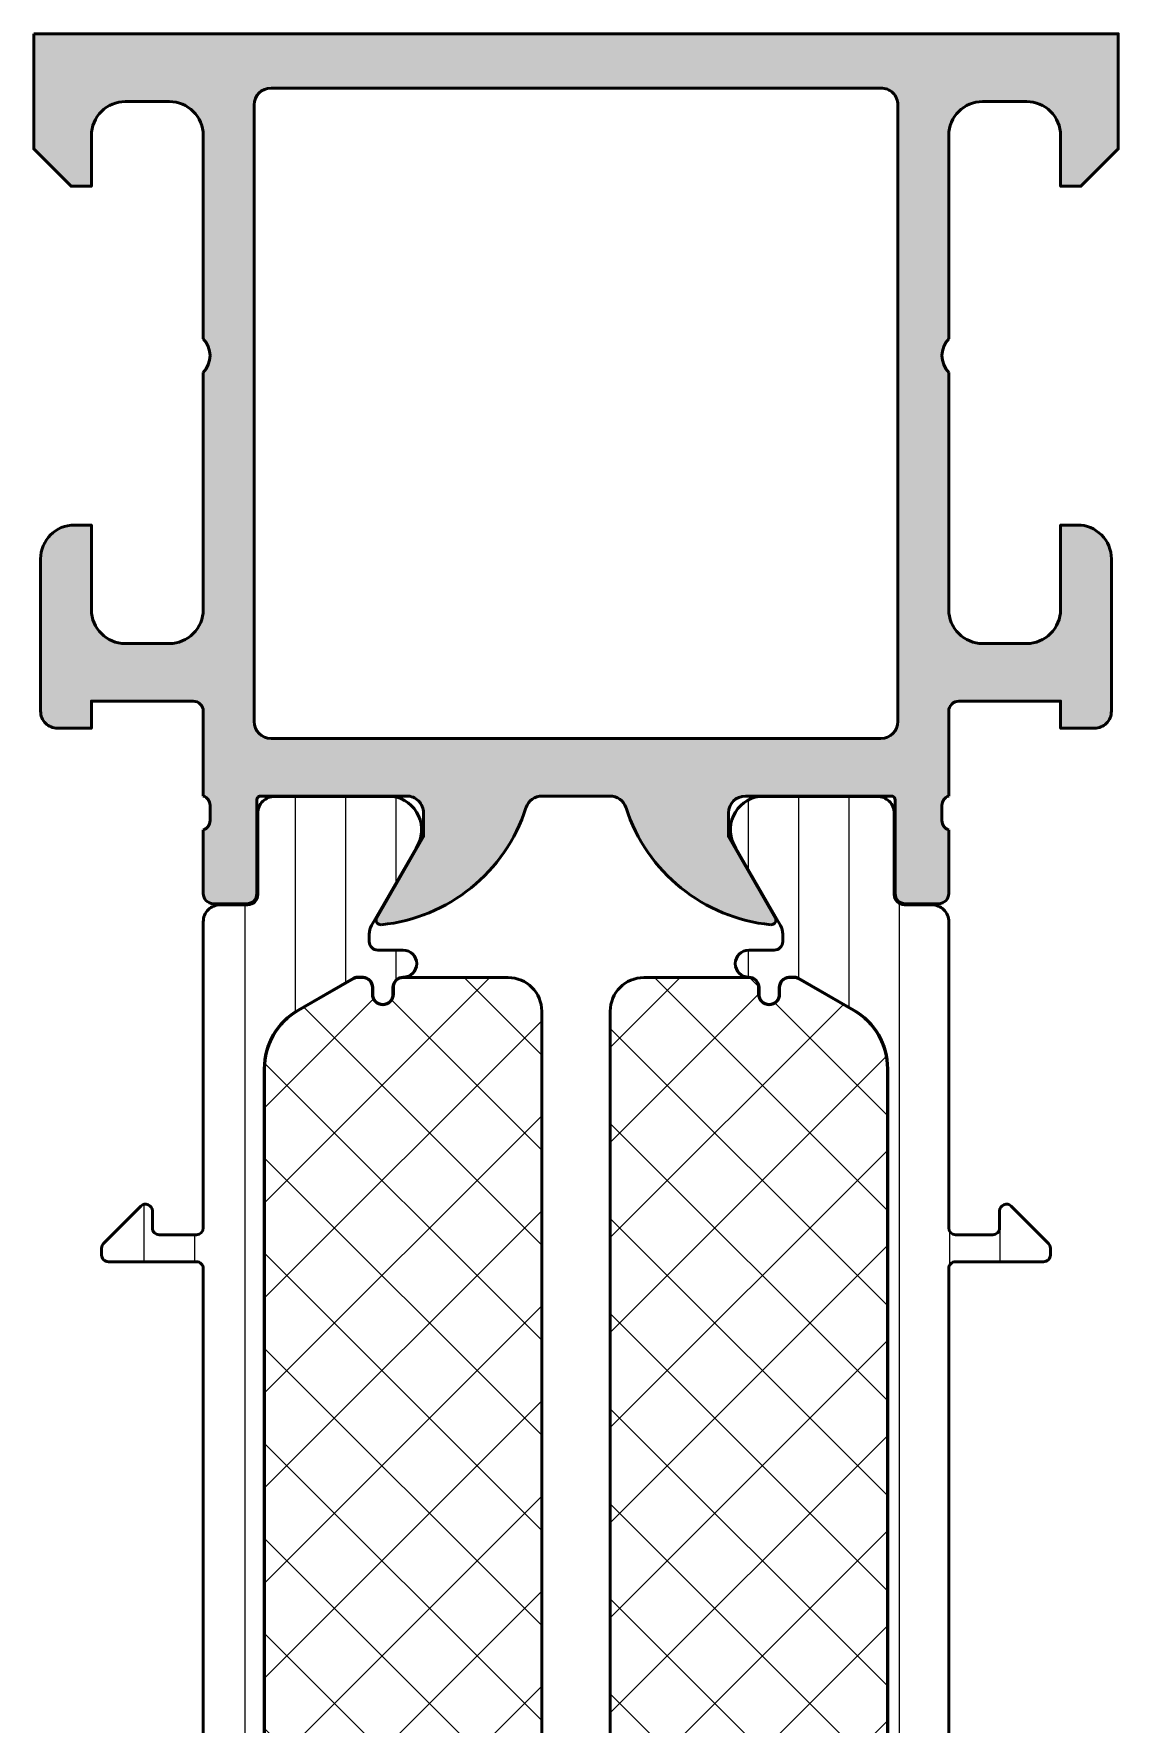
# Model space of a CAD drawing. Extents: x 0 to 76, y 0 to 99.8.
# Drawn here: x 22 to 54, y 49.9 to 99.8 of the extents above; entities that cross this region are included whole.
import ezdxf

# ---------------------------------------------------------------- set-up
doc = ezdxf.new("R2010")
doc.units = 0
for name, color, linetype, lineweight in [('0S-Alu contour', 7, 'Continuous', 50), ('0S-Alu hatch', 252, 'Continuous', 25), ('0S-Plastic contour', 254, 'Continuous', 50), ('0S-Plastic hatch', 253, 'Continuous', 25), ('0S-PT contour', 91, 'Continuous', 50), ('0S-PT hatch', 103, 'Continuous', 25)]:
    doc.layers.add(name, color=color, linetype=linetype, lineweight=lineweight)
pattern_1 = [(90, (0, 0), (-1.4859, 0), [])]
pattern_2 = [(135, (0, 0), (-1.403165018917055, -1.403165018917055), []), (225, (0, 0), (1.403165018917055, -1.403165018917055), [])]

# ---------------------------------------------------------------- blocks, each defined once
blk = doc.blocks.new('445660__D397FDB1_BC28_4485_A347_22344DD481F3_')
at = {"layer": '0S-Alu hatch'}
h = blk.add_hatch(color=256, dxfattribs=at)
edge = h.paths.add_edge_path()
edge.add_line((21.99997015381813, 99.8), (21.99997015381816, 96.4))
edge.add_line((21.99997015381816, 96.4), (23.09997015381813, 95.29999999999998))
edge.add_line((23.09997015381813, 95.29999999999998), (23.69997015381812, 95.29999999999998))
edge.add_line((23.69997015381812, 95.29999999999998), (23.69997015381809, 96.79999999999998))
edge.add_ellipse((24.69997015381809, 96.80000000000001), major_axis=(-0.9999999999999928, 0), ratio=1, start_angle=269.9999999999996, end_angle=360, ccw=False)
edge.add_line((24.69997015381809, 97.80000000000001), (25.99997015381813, 97.80000000000001))
edge.add_ellipse((25.99997015381812, 96.79999999999998), major_axis=(-1.000000000000014, 0), ratio=1, start_angle=180, end_angle=269.9999999999994, ccw=False)
edge.add_line((26.99997015381814, 96.79999999999998), (26.99997015381813, 90.8))
edge.add_ellipse((26.47497015381813, 90.29999999999998), major_axis=(-0.7250000000000014, 0), ratio=1, start_angle=136.3971810272965, end_angle=223.6028189727035, ccw=False)
edge.add_line((26.99997015381813, 89.8), (26.99997015381813, 82.79999999999998))
edge.add_ellipse((25.99997015381814, 82.79999999999998), major_axis=(-0.9999999999999928, 0), ratio=1, start_angle=89.9999999999996, end_angle=180, ccw=False)
edge.add_line((25.99997015381813, 81.79999999999998), (24.69997015381809, 81.79999999999998))
edge.add_ellipse((24.69997015381813, 82.80000000000001), major_axis=(-1.000000000000014, 0), ratio=1, start_angle=0, end_angle=89.99999999999778, ccw=False)
edge.add_line((23.69997015381811, 82.80000000000001), (23.69997015381812, 85.29999999999998))
edge.add_line((23.69997015381812, 85.29999999999998), (23.19997015381812, 85.29999999999998))
edge.add_arc((23.19997015381813, 84.29999999999997), 1.000000000000014, 90.0000000000004, 180)
edge.add_line((22.19997015381812, 84.29999999999997), (22.19997015381812, 79.79999999999998))
edge.add_arc((22.69997015381817, 79.80000000000003), 0.5000000000000498, 180, 270.0000000000073)
edge.add_line((22.69997015381823, 79.29999999999998), (23.69997015381812, 79.29999999999998))
edge.add_line((23.69997015381812, 79.29999999999998), (23.69997015381812, 80.10000000000001))
edge.add_line((23.69997015381812, 80.10000000000001), (26.69997015381818, 80.09999999999998))
edge.add_ellipse((26.69997015381816, 79.79999999999998), major_axis=(-0.2999999999999971, 0), ratio=1, start_angle=180, end_angle=269.9999999999959, ccw=False)
edge.add_line((26.99997015381816, 79.79999999999995), (26.99997015381811, 77.30000000000011))
edge.add_ellipse((26.92113370727502, 77.0324794080069), major_axis=(-0.2788950563275283, 0), ratio=1, start_angle=178.8354106259038, end_angle=253.5801235805044, ccw=False)
edge.add_line((27.19997115381815, 77.02681100000854), (27.19997115381817, 76.57321700000854))
edge.add_ellipse((26.921103058175, 76.56755634053147), major_axis=(-0.2789255417371472, 0), ratio=1, start_angle=106.42459455535459, end_angle=181.1628700728891, ccw=False)
edge.add_line((26.99997015381816, 76.30001300000853), (26.99997015381816, 74.42000200000003))
edge.add_arc((27.29997015381817, 74.42000200000004), 0.3000000000000007, 180, 270)
edge.add_line((27.29997015381817, 74.12000200000004), (28.27994447286095, 74.12000200000003))
edge.add_arc((28.27994447286095, 74.42000200000004), 0.3000000000000114, 269.9999999999993, 360)
edge.add_line((28.57994447286096, 74.42000200000003), (28.57994447286095, 77.18000000000004))
edge.add_ellipse((28.69994447286093, 77.18000000000004), major_axis=(-0.1199999999999797, 0), ratio=1, start_angle=269.9999999999949, end_angle=360, ccw=False)
edge.add_line((28.69994447286094, 77.30000000000001), (32.99997015381808, 77.29999999999995))
edge.add_ellipse((32.99997015381809, 76.79999999999998), major_axis=(-0.4999999999999858, 0), ratio=1, start_angle=180, end_angle=270.0000000000008, ccw=False)
edge.add_line((33.49997015381808, 76.80000000000003), (33.49997015381794, 76.09999999999991))
edge.add_line((33.49997015381794, 76.09999999999991), (32.11847469619562, 73.70717967697242))
edge.add_arc((32.23808993846623, 73.63811978464827), 0.1381197846482605, 149.9999999999914, 275.6225775507939)
edge.add_arc((31.76174691264455, 78.47660886184728), 4.999999999999428, 275.6225775507894, 342.2515836439257)
edge.add_ellipse((36.99997015381832, 76.79999999999944), major_axis=(-0.5000000000005516, 0), ratio=1, start_angle=270.0000000000277, end_angle=342.251583643967, ccw=False)
edge.add_line((36.99997015381808, 77.3), (38.99997015381818, 77.3))
edge.add_ellipse((38.99997015381785, 76.7999999999994), major_axis=(-0.5000000000005969, 0), ratio=1, start_angle=197.7484163560261, end_angle=269.99999999996254, ccw=False)
edge.add_arc((44.2381933949916, 78.47660886184717), 4.999999999999328, 197.7484163560742, 264.3774224492107)
edge.add_arc((43.76185036916996, 73.63811978464831), 0.1381197846483201, 264.3774224491908, 389.9999999999938)
edge.add_line((43.88146561144065, 73.70717967697244), (42.49997015381825, 76.09999999999994))
edge.add_line((42.49997015381825, 76.09999999999994), (42.49997015381821, 76.80000000000004))
edge.add_ellipse((42.99997015381817, 76.80000000000003), major_axis=(-0.4999999999999503, 0), ratio=1, start_angle=270, end_angle=360, ccw=False)
edge.add_line((42.99997015381817, 77.29999999999998), (47.29999583477535, 77.3))
edge.add_ellipse((47.29999583477535, 77.18000000000002), major_axis=(-0.1199999999999761, 0), ratio=1, start_angle=180, end_angle=270, ccw=False)
edge.add_line((47.41999583477531, 77.18000000000002), (47.41999583477531, 74.42000200000003))
edge.add_arc((47.71999583477531, 74.42000200000004), 0.3000000000000043, 180, 270.0000000000013)
edge.add_line((47.71999583477532, 74.12000200000003), (48.6999701538181, 74.12000200000003))
edge.add_arc((48.6999701538181, 74.42000200000004), 0.3000000000000114, 270, 360)
edge.add_line((48.99997015381811, 74.42000200000003), (48.9999701538181, 76.30001300000853))
edge.add_ellipse((49.07883724946128, 76.56755634053148), major_axis=(-0.2789255417371599, 0), ratio=1, start_angle=-1.1628700728833792, end_angle=73.57540544464422, ccw=False)
edge.add_line((48.79996915381809, 76.57321700000853), (48.79996915381809, 77.02681100000854))
edge.add_ellipse((49.07880660036114, 77.03247940800692), major_axis=(-0.278895056327431, 0), ratio=1, start_angle=-73.58012358050689, end_angle=1.1645893740997053, ccw=False)
edge.add_line((48.9999701538181, 77.30000000000003), (48.9999701538181, 79.79999999999995))
edge.add_ellipse((49.29997015381811, 79.79999999999998), major_axis=(-0.3000000000000043, 0), ratio=1, start_angle=269.9999999999932, end_angle=360, ccw=False)
edge.add_line((49.29997015381815, 80.09999999999998), (52.29997015381814, 80.10000000000004))
edge.add_line((52.29997015381814, 80.10000000000004), (52.29997015381814, 79.30000000000001))
edge.add_line((52.29997015381814, 79.30000000000001), (53.29997015381811, 79.29999999999998))
edge.add_arc((53.29997015381813, 79.79999999999998), 0.5, 269.9999999999984, 360)
edge.add_line((53.79997015381813, 79.8), (53.79997015381814, 84.30000000000001))
edge.add_arc((52.79997015381815, 84.30000000000001), 0.9999999999999928, 0, 90.0000000000004)
edge.add_line((52.79997015381814, 85.30000000000001), (52.29997015381814, 85.29999999999998))
edge.add_line((52.29997015381814, 85.29999999999998), (52.29997015381817, 82.80000000000001))
edge.add_ellipse((51.29997015381817, 82.79999999999998), major_axis=(-0.9999999999999928, 0), ratio=1, start_angle=89.9999999999996, end_angle=180, ccw=False)
edge.add_line((51.29997015381817, 81.80000000000001), (49.99997015381813, 81.79999999999998))
edge.add_ellipse((49.99997015381812, 82.79999999999998), major_axis=(-0.9999999999999857, 0), ratio=1, start_angle=0, end_angle=90.0000000000004, ccw=False)
edge.add_line((48.99997015381813, 82.79999999999998), (48.99997015381813, 89.8))
edge.add_ellipse((49.52497015381812, 90.29999999999998), major_axis=(-0.7249999999999939, 0), ratio=1, start_angle=-43.602818972704085, end_angle=43.602818972704085, ccw=False)
edge.add_line((48.99997015381813, 90.8), (48.99997015381813, 96.80000000000001))
edge.add_ellipse((49.99997015381814, 96.80000000000001), major_axis=(-1.000000000000007, 0), ratio=1, start_angle=270.0000000000004, end_angle=360, ccw=False)
edge.add_line((49.99997015381813, 97.80000000000001), (51.29997015381814, 97.80000000000001))
edge.add_ellipse((51.29997015381817, 96.80000000000003), major_axis=(-0.9999999999999715, 0), ratio=1, start_angle=180, end_angle=270.00000000000165, ccw=False)
edge.add_line((52.29997015381814, 96.80000000000003), (52.29997015381814, 95.29999999999998))
edge.add_line((52.29997015381814, 95.29999999999998), (52.89997015381814, 95.29999999999998))
edge.add_line((52.89997015381814, 95.29999999999998), (53.99997015381813, 96.4))
edge.add_line((53.99997015381813, 96.4), (53.99997015381813, 99.8))
edge.add_line((53.99997015381813, 99.8), (21.99997015381813, 99.8))
edge = h.paths.add_edge_path()
edge.add_ellipse((28.99997015381813, 97.70000000000002), major_axis=(-0.5, 0), ratio=1, start_angle=270, end_angle=360, ccw=False)
edge.add_line((28.99997015381813, 98.2), (46.9999701538181, 98.2))
edge.add_ellipse((46.99997015381811, 97.70000000000002), major_axis=(-0.5, 0), ratio=1, start_angle=180, end_angle=270.0000000000008, ccw=False)
edge.add_line((47.4999701538181, 97.70000000000002), (47.49997015381815, 79.5))
edge.add_ellipse((46.99997015381815, 79.5), major_axis=(-0.5, 0), ratio=1, start_angle=90, end_angle=180, ccw=False)
edge.add_line((46.99997015381815, 79), (28.99997015381816, 79))
edge.add_ellipse((28.99997015381816, 79.5), major_axis=(-0.5, 0), ratio=1, start_angle=0, end_angle=90, ccw=False)
edge.add_line((28.49997015381816, 79.5), (28.49997015381813, 97.70000000000002))
at = {"layer": '0S-Alu contour', "color": 7}
for points in [[(21.99997015381813, 99.8), (21.99997015381816, 96.4), (23.09997015381813, 95.29999999999998), (23.69997015381812, 95.29999999999998), (23.69997015381809, 96.79999999999998)], [(52.29997015381814, 96.80000000000003), (52.29997015381814, 95.29999999999998), (52.89997015381814, 95.29999999999998), (53.99997015381813, 96.4), (53.99997015381813, 99.8), (21.99997015381813, 99.8)], [(28.99997015381813, 98.2), (46.9999701538181, 98.2)], [(24.69997015381809, 97.80000000000001), (25.99997015381813, 97.80000000000001)], [(28.49997015381816, 79.5), (28.49997015381813, 97.70000000000002)], [(47.4999701538181, 97.70000000000002), (47.49997015381815, 79.5)], [(49.99997015381813, 97.80000000000001), (51.29997015381814, 97.80000000000001)], [(26.99997015381814, 96.79999999999998), (26.99997015381813, 90.8)], [(48.99997015381813, 90.8), (48.99997015381813, 96.80000000000001)], [(26.99997015381813, 89.8), (26.99997015381813, 82.79999999999998)], [(48.99997015381813, 82.79999999999998), (48.99997015381813, 89.8)], [(23.69997015381811, 82.80000000000001), (23.69997015381812, 85.29999999999998), (23.19997015381812, 85.29999999999998)], [(52.79997015381814, 85.30000000000001), (52.29997015381814, 85.29999999999998), (52.29997015381817, 82.80000000000001)], [(22.19997015381812, 84.29999999999997), (22.19997015381812, 79.79999999999998)], [(53.79997015381813, 79.8), (53.79997015381814, 84.30000000000001)], [(25.99997015381813, 81.79999999999998), (24.69997015381809, 81.79999999999998)], [(51.29997015381817, 81.80000000000001), (49.99997015381813, 81.79999999999998)], [(22.69997015381823, 79.29999999999998), (23.69997015381812, 79.29999999999998), (23.69997015381812, 80.10000000000001), (26.69997015381818, 80.09999999999998)], [(49.29997015381815, 80.09999999999998), (52.29997015381814, 80.10000000000004), (52.29997015381814, 79.30000000000001), (53.29997015381811, 79.29999999999998)], [(26.99997015381816, 79.79999999999995), (26.99997015381811, 77.30000000000011)], [(48.9999701538181, 77.30000000000003), (48.9999701538181, 79.79999999999995)], [(46.99997015381815, 79), (28.99997015381816, 79)], [(27.19997115381815, 77.02681100000854), (27.19997115381817, 76.57321700000854)], [(28.57994447286096, 74.42000200000003), (28.57994447286095, 77.18000000000004)], [(28.69994447286094, 77.30000000000001), (32.99997015381808, 77.29999999999995)], [(36.99997015381808, 77.3), (38.99997015381818, 77.3)], [(42.99997015381817, 77.29999999999998), (47.29999583477535, 77.3)], [(47.41999583477531, 77.18000000000002), (47.41999583477531, 74.42000200000003)], [(48.79996915381809, 76.57321700000853), (48.79996915381809, 77.02681100000854)], [(33.49997015381808, 76.80000000000003), (33.49997015381794, 76.09999999999991), (32.11847469619562, 73.70717967697242)], [(43.88146561144065, 73.70717967697244), (42.49997015381825, 76.09999999999994), (42.49997015381821, 76.80000000000004)], [(26.99997015381816, 76.30001300000853), (26.99997015381816, 74.42000200000003)], [(48.99997015381811, 74.42000200000003), (48.9999701538181, 76.30001300000853)], [(27.29997015381817, 74.12000200000004), (28.27994447286095, 74.12000200000003)], [(47.71999583477532, 74.12000200000003), (48.6999701538181, 74.12000200000003)]]:
    blk.add_lwpolyline(points, dxfattribs=at)
at = {"layer": '0S-Alu contour', "color": 7, "extrusion": (0, 0, -1)}
for centre, radius, start, end in [((-28.99997015381813, 97.70000000000002), 0.5, 0, 90), ((-46.99997015381811, 97.70000000000002), 0.5, 89.9999999999992, 180), ((-24.69997015381809, 96.80000000000001), 0.9999999999999928, 0, 90.0000000000004), ((-25.99997015381812, 96.79999999999998), 1.000000000000014, 90.00000000000063, 180), ((-49.99997015381814, 96.80000000000001), 1.000000000000007, 0, 89.99999999999959), ((-51.29997015381817, 96.80000000000003), 0.9999999999999715, 89.99999999999837, 180), ((-26.47497015381813, 90.29999999999998), 0.7250000000000015, 136.3971810272965, 223.6028189727035), ((-49.52497015381812, 90.29999999999998), 0.7249999999999939, 316.3971810272959, 43.6028189727041), ((-24.69997015381813, 82.80000000000001), 1.000000000000014, 270.0000000000022, 0), ((-25.99997015381814, 82.79999999999998), 0.9999999999999928, 180, 270.0000000000004), ((-49.99997015381812, 82.79999999999998), 0.9999999999999857, 269.9999999999996, 0), ((-51.29997015381817, 82.79999999999998), 0.9999999999999928, 180, 270.0000000000004), ((-26.69997015381816, 79.79999999999998), 0.2999999999999971, 90.00000000000406, 180), ((-49.29997015381811, 79.79999999999998), 0.3000000000000043, 0, 90.0000000000068), ((-28.99997015381816, 79.5), 0.5, 270, 0), ((-46.99997015381815, 79.5), 0.5, 180, 270), ((-26.92113370727502, 77.0324794080069), 0.2788950563275283, 106.4198764194956, 181.1645893740963), ((-28.69994447286093, 77.18000000000004), 0.1199999999999797, 0, 90.00000000000509), ((-32.99997015381809, 76.79999999999998), 0.4999999999999858, 89.9999999999992, 180), ((-36.99997015381832, 76.79999999999944), 0.5000000000005516, 17.74841635603297, 89.99999999997232), ((-38.99997015381785, 76.7999999999994), 0.5000000000005969, 90.00000000003746, 162.2515836439739), ((-42.99997015381817, 76.80000000000003), 0.4999999999999503, 0, 90), ((-47.29999583477535, 77.18000000000002), 0.1199999999999761, 90, 180), ((-49.07880660036114, 77.03247940800692), 0.278895056327431, 358.8354106259003, 73.58012358050703), ((-26.921103058175, 76.56755634053147), 0.2789255417371472, 178.8371299271109, 253.5754054446454), ((-49.07883724946128, 76.56755634053148), 0.2789255417371599, 286.4245945553559, 1.162870072883403)]:
    blk.add_arc(centre, radius, start, end, dxfattribs=at)
at = {"layer": '0S-Alu contour', "color": 7}
for centre, radius, start, end in [((23.19997015381813, 84.29999999999997), 1.000000000000014, 90.0000000000004, 180), ((52.79997015381815, 84.30000000000001), 0.9999999999999928, 0, 90.0000000000004), ((22.69997015381817, 79.80000000000003), 0.5000000000000498, 180, 270.0000000000073), ((53.29997015381813, 79.79999999999998), 0.5, 269.9999999999984, 0), ((31.76174691264455, 78.47660886184728), 4.999999999999428, 275.6225775507894, 342.2515836439257), ((44.2381933949916, 78.47660886184717), 4.999999999999328, 197.7484163560742, 264.3774224492107), ((27.29997015381817, 74.42000200000004), 0.3000000000000007, 180, 270), ((28.27994447286095, 74.42000200000004), 0.3000000000000114, 269.9999999999993, 0), ((47.71999583477531, 74.42000200000004), 0.3000000000000043, 180, 270.0000000000013), ((48.6999701538181, 74.42000200000004), 0.3000000000000114, 270, 0), ((32.23808993846623, 73.63811978464827), 0.1381197846482605, 149.9999999999914, 275.6225775507939), ((43.76185036916996, 73.63811978464831), 0.1381197846483201, 264.3774224491908, 29.99999999999381)]:
    blk.add_arc(centre, radius, start, end, dxfattribs=at)
blk = doc.blocks.new('245335__609C8FC6_3857_4629_A347_61C3D56905E5___E8952D48_B2FA_4071_B627_8988DAB1BAFD_')
at = {"layer": '0S-Plastic hatch'}
h = blk.add_hatch(dxfattribs=at)
h.set_pattern_fill('ANSI31', color=256, scale=0.4680000000000001, angle=45, style=0)
h.set_pattern_definition(pattern_1)
edge = h.paths.add_edge_path()
edge.add_line((48.99999999999998, 73.59000567891636), (48.99999999999998, 64.55000000000754))
edge.add_arc((49.19999999999994, 64.55000000000753), 0.1999999999999602, 180, 269.9999999999919)
edge.add_line((49.19999999999991, 64.35000000000757), (50.29999999999596, 64.35000000000746))
edge.add_arc((50.29999999999605, 64.55000000000766), 0.2000000000001876, 269.9999999999735, 360)
edge.add_line((50.49999999999624, 64.55000000000763), (50.49999999999624, 65.05000000000751))
edge.add_ellipse((50.69999999999623, 65.05000000000753), major_axis=(-0.2000000000000028, 0), ratio=1, start_angle=224.9999999999943, end_angle=360, ccw=False)
edge.add_line((50.84142135623356, 65.19142135624483), (51.94142135623353, 64.09142135624484))
edge.add_ellipse((51.79999999999614, 63.95000000000745), major_axis=(-0.2000000000001101, 0), ratio=1, start_angle=180, end_angle=224.9999999999972, ccw=False)
edge.add_line((51.99999999999625, 63.95000000000724), (51.99999999999601, 63.75000000000738))
edge.add_ellipse((51.79999999999623, 63.75000000000731), major_axis=(-0.1999999999997897, 0), ratio=1, start_angle=89.99999999998369, end_angle=180, ccw=False)
edge.add_line((51.79999999999616, 63.55000000000752), (49.19999999999617, 63.55000000000751))
edge.add_arc((49.19999999999616, 63.35000000001129), 0.1999999999962227, 89.99999999999797, 180)
edge.add_line((48.99999999999994, 63.3500000000113), (49.00000000000001, 28.74999999999598))
edge.add_arc((49.19999999999618, 28.74999999999598), 0.199999999996173, 180, 270.0000000000021)
edge.add_line((49.19999999999618, 28.54999999999981), (51.79999999999618, 28.54999999999983))
edge.add_ellipse((51.79999999999623, 28.35000000000003), major_axis=(-0.1999999999997932, 0), ratio=1, start_angle=180, end_angle=270.0000000000122, ccw=False)
edge.add_line((51.99999999999601, 28.34999999999995), (51.99999999999625, 28.15000000000009))
edge.add_ellipse((51.79999999999617, 28.14999999999987), major_axis=(-0.2000000000000739, 0), ratio=1, start_angle=135.0000000000072, end_angle=180, ccw=False)
edge.add_line((51.94142135623355, 28.00857864376252), (50.84142135623356, 26.90857864376251))
edge.add_ellipse((50.69999999999623, 27.04999999999981), major_axis=(-0.2000000000000071, 0), ratio=1, start_angle=0, end_angle=135.0000000000036, ccw=False)
edge.add_line((50.49999999999624, 27.04999999999981), (50.49999999999624, 27.54999999999967))
edge.add_arc((50.29999999999605, 27.54999999999968), 0.2000000000001876, 0, 90.00000000002441)
edge.add_line((50.29999999999596, 27.74999999999987), (49.20000000000375, 27.74999999999977))
edge.add_arc((49.20000000000378, 27.549999999996), 0.2000000000037687, 90.00000000000813, 180)
edge.add_line((49.00000000000002, 27.549999999996), (49.00000000000002, 18.50999432108362))
edge.add_ellipse((48.50000267890918, 18.50999432108363), major_axis=(-0.4999973210908309, 0), ratio=1, start_angle=89.99969301797552, end_angle=180, ccw=False)
edge.add_line((48.5, 18.00999699999998), (47.68966866666667, 18.00999699999998))
edge.add_arc((47.68966866666668, 17.70999699999997), 0.3000000000000114, 90.00000000000136, 180)
edge.add_line((47.38966866666666, 17.70999699999997), (47.39000061706368, 15.30999861706367))
edge.add_ellipse((46.89000463962506, 15.30999597743859), major_axis=(-0.4999959774455833, 0), ratio=1, start_angle=89.99969751881412, end_angle=180.0003024817733, ccw=False)
edge.add_line((46.89000199999999, 14.80999999999997), (43.41346050190053, 14.80999999999997))
edge.add_ellipse((43.55577115089189, 15.79981807472283), major_axis=(-0.9999960709244831, 0), ratio=1, start_angle=-32.72701609983977, end_angle=81.81839194810021, ccw=False)
edge.add_line((42.71451850190053, 16.34045299999997), (44.03303535120478, 18.6241914866604))
edge.add_arc((43.60002263447442, 18.87419146095995), 0.4999999999999899, 330.0000034006552, 360.0057438232341)
edge.add_line((44.10002263196196, 18.87424158527375), (44.0999999999906, 19.0999999999824))
edge.add_arc((43.84999999997312, 19.09999999998249), 0.2500000000174793, 0, 89.99999999999349)
edge.add_line((43.84999999997314, 19.34999999999997), (43.09959336060901, 19.35))
edge.add_ellipse((43.09959336060901, 19.74925907311675), major_axis=(-0.3992590731167524, 0), ratio=1, start_angle=-90, end_angle=90, ccw=False)
edge.add_arc((43.09959336060908, 20.45000000000003), 0.3014818537665249, 269.9999999999892, 360)
edge.add_line((43.40107521437561, 20.44999999999994), (43.4010752143756, 20.65057079528623))
edge.add_ellipse((43.70050441908936, 20.6505707952862), major_axis=(-0.2994292047137605, 0), ratio=1, start_angle=180, end_angle=360, ccw=False)
edge.add_line((43.99993362380313, 20.6505707952862), (43.99993362380313, 20.44999999999994))
edge.add_arc((44.29993362380307, 20.44999999999995), 0.2999999999999474, 180, 266.6063607285442)
edge.add_line((44.28217495791463, 20.1505260782875), (44.46501280946055, 20.15052607828744))
edge.add_arc((44.4650128094603, 20.35052607828743), 0.1999999999999886, 270.0000000000712, 300.0000000000682)
edge.add_line((44.5650128094605, 20.17732099753067), (46.2, 21.12128129211019))
edge.add_arc((45.20000000000005, 22.85333209967905), 1.999999999999963, 299.9999999999989, 360)
edge.add_line((47.20000000000001, 22.85333209967903), (47.2, 69.24666790036815))
edge.add_arc((45.20000000000012, 69.24666790036811), 1.999999999999886, 0, 60.00000000000095)
edge.add_line((46.20000000000003, 70.9787187079369), (44.56501280946051, 71.92267900251662))
edge.add_arc((44.46501280946054, 71.74947392175964), 0.2000000000000472, 60.00000000001675, 90.0000000000122)
edge.add_line((44.4650128094605, 71.9494739217597), (44.28217495791465, 71.94947392175965))
edge.add_arc((44.29993362380307, 71.65000000004719), 0.2999999999999496, 93.39363927145294, 180)
edge.add_line((43.99993362380313, 71.65000000004721), (43.99993362380312, 71.44942920476097))
edge.add_ellipse((43.70050441908936, 71.44942920476096), major_axis=(-0.2994292047137605, 0), ratio=1, start_angle=0, end_angle=180, ccw=False)
edge.add_line((43.4010752143756, 71.44942920476092), (43.4010752143756, 71.65000000004713))
edge.add_arc((43.09959336060904, 71.65000000004706), 0.3014818537665604, 0, 90.00000000000406)
edge.add_ellipse((43.09959336060901, 72.35074092693038), major_axis=(-0.3992590731167667, 0), ratio=1, start_angle=-89.99999999999898, end_angle=90.00000000000102, ccw=False)
edge.add_line((43.09959336060901, 72.75000000004712), (43.84999999997311, 72.75000000004721))
edge.add_arc((43.84999999997313, 73.00000000006469), 0.2500000000174651, 269.9999999999951, 360)
edge.add_line((44.0999999999906, 73.00000000006469), (44.10002263196195, 73.22575841472624))
edge.add_arc((43.60002263447445, 73.22580853904005), 0.4999999999999393, 359.9942561767659, 389.9999965993448)
edge.add_line((44.03303535120477, 73.47580851333957), (42.71451850190053, 75.75954699999998))
edge.add_ellipse((43.55577115089189, 76.30018192527712), major_axis=(-0.9999960709244742, 0), ratio=1, start_angle=-81.8183919481005, end_angle=32.727016099839375, ccw=False)
edge.add_line((43.41346050190053, 77.28999999999996), (46.89000199999997, 77.28999999999999))
edge.add_ellipse((46.89000463962504, 76.79000402256133), major_axis=(-0.4999959774456259, 0), ratio=1, start_angle=179.9996975182268, end_angle=270.00030248118503, ccw=False)
edge.add_line((47.39000061706369, 76.79000138293628), (47.38966866666666, 74.39000299999998))
edge.add_arc((47.68966866666665, 74.39000299999998), 0.2999999999999829, 180, 270.0000000000013)
edge.add_line((47.68966866666666, 74.090003), (48.50000000000001, 74.09000299999997))
edge.add_ellipse((48.50000267890919, 73.59000567891636), major_axis=(-0.4999973210907883, 0), ratio=1, start_angle=180, end_angle=270.0003069820254, ccw=False)
at = {"layer": '0S-Plastic contour', "color": 7}
for points in [[(43.41346050190053, 77.28999999999996), (46.89000199999997, 77.28999999999999)], [(47.39000061706369, 76.79000138293628), (47.38966866666666, 74.39000299999998)], [(44.03303535120477, 73.47580851333957), (42.71451850190053, 75.75954699999998)], [(47.68966866666666, 74.090003), (48.50000000000001, 74.09000299999997)], [(48.99999999999998, 73.59000567891636), (48.99999999999998, 64.55000000000754)], [(44.0999999999906, 73.00000000006469), (44.10002263196195, 73.22575841472624)], [(43.09959336060901, 72.75000000004712), (43.84999999997311, 72.75000000004721)], [(44.4650128094605, 71.9494739217597), (44.28217495791465, 71.94947392175965)], [(46.20000000000003, 70.9787187079369), (44.56501280946051, 71.92267900251662)], [(43.4010752143756, 71.44942920476092), (43.4010752143756, 71.65000000004713)], [(43.99993362380313, 71.65000000004721), (43.99993362380312, 71.44942920476097)], [(47.20000000000001, 22.85333209967903), (47.2, 69.24666790036815)], [(50.49999999999624, 64.55000000000763), (50.49999999999624, 65.05000000000751)], [(50.84142135623356, 65.19142135624483), (51.94142135623353, 64.09142135624484)], [(49.19999999999991, 64.35000000000757), (50.29999999999596, 64.35000000000746)], [(51.99999999999625, 63.95000000000724), (51.99999999999601, 63.75000000000738)], [(51.79999999999616, 63.55000000000752), (49.19999999999617, 63.55000000000751)], [(48.99999999999994, 63.3500000000113), (49.00000000000001, 28.74999999999598)], [(49.19999999999618, 28.54999999999981), (51.79999999999618, 28.54999999999983)], [(51.94142135623355, 28.00857864376252), (50.84142135623356, 26.90857864376251)], [(51.99999999999601, 28.34999999999995), (51.99999999999625, 28.15000000000009)], [(49.00000000000002, 27.549999999996), (49.00000000000002, 18.50999432108362)], [(50.29999999999596, 27.74999999999987), (49.20000000000375, 27.74999999999977)], [(50.49999999999624, 27.04999999999981), (50.49999999999624, 27.54999999999967)], [(44.5650128094605, 20.17732099753067), (46.2, 21.12128129211019)], [(43.40107521437561, 20.44999999999994), (43.4010752143756, 20.65057079528623)], [(43.99993362380313, 20.6505707952862), (43.99993362380313, 20.44999999999994)], [(44.28217495791463, 20.1505260782875), (44.46501280946055, 20.15052607828744)], [(43.84999999997314, 19.34999999999997), (43.09959336060901, 19.35)], [(44.10002263196196, 18.87424158527375), (44.0999999999906, 19.0999999999824)], [(42.71451850190053, 16.34045299999997), (44.03303535120478, 18.6241914866604)], [(48.5, 18.00999699999998), (47.68966866666667, 18.00999699999998)], [(47.38966866666666, 17.70999699999997), (47.39000061706368, 15.30999861706367)], [(46.89000199999999, 14.80999999999997), (43.41346050190053, 14.80999999999997)]]:
    blk.add_lwpolyline(points, dxfattribs=at)
at = {"layer": '0S-Plastic contour', "color": 7, "extrusion": (0, 0, -1)}
for centre, radius, start, end in [((-43.55577115089189, 76.30018192527712), 0.9999960709244742, 327.2729839001606, 81.81839194810057), ((-46.89000463962504, 76.79000402256133), 0.4999959774456259, 89.99969751881494, 180.0003024817733), ((-48.50000267890919, 73.59000567891636), 0.4999973210907883, 89.99969301797461, 180), ((-43.09959336060901, 72.35074092693038), 0.3992590731167667, 269.999999999999, 89.99999999999898), ((-43.70050441908936, 71.44942920476096), 0.2994292047137605, 180, 0), ((-50.69999999999623, 65.05000000000753), 0.2000000000000028, 0, 135.0000000000057), ((-51.79999999999614, 63.95000000000745), 0.2000000000001101, 135.0000000000028, 180), ((-51.79999999999623, 63.75000000000731), 0.1999999999997897, 180, 270.0000000000163), ((-51.79999999999623, 28.35000000000003), 0.1999999999997932, 89.99999999998779, 180), ((-51.79999999999617, 28.14999999999987), 0.2000000000000739, 180, 224.9999999999928), ((-50.69999999999623, 27.04999999999981), 0.2000000000000071, 224.9999999999964, 0), ((-43.70050441908936, 20.6505707952862), 0.2994292047137605, 0, 180), ((-43.09959336060901, 19.74925907311675), 0.3992590731167524, 270, 90), ((-48.50000267890918, 18.50999432108363), 0.4999973210908309, 180, 270.0003069820245), ((-43.55577115089189, 15.79981807472283), 0.9999960709244831, 278.1816080518998, 32.72701609983985), ((-46.89000463962506, 15.30999597743859), 0.4999959774455833, 179.9996975182267, 270.0003024811859)]:
    blk.add_arc(centre, radius, start, end, dxfattribs=at)
at = {"layer": '0S-Plastic contour', "color": 7}
for centre, radius, start, end in [((47.68966866666665, 74.39000299999998), 0.2999999999999829, 180, 270.0000000000013), ((43.60002263447445, 73.22580853904005), 0.4999999999999393, 359.9942561767659, 29.99999659934479), ((43.84999999997313, 73.00000000006469), 0.2500000000174651, 269.9999999999951, 0), ((43.09959336060904, 71.65000000004706), 0.3014818537665604, 0, 90.00000000000406), ((44.29993362380307, 71.65000000004719), 0.2999999999999496, 93.39363927145294, 180), ((44.46501280946054, 71.74947392175964), 0.2000000000000472, 60.00000000001675, 90.0000000000122), ((45.20000000000012, 69.24666790036811), 1.999999999999886, 0, 60.00000000000095), ((49.19999999999994, 64.55000000000753), 0.1999999999999602, 180, 269.9999999999919), ((50.29999999999605, 64.55000000000766), 0.2000000000001876, 269.9999999999735, 0), ((49.19999999999616, 63.35000000001129), 0.1999999999962227, 89.99999999999797, 180), ((49.19999999999618, 28.74999999999598), 0.199999999996173, 180, 270.0000000000021), ((49.20000000000378, 27.549999999996), 0.2000000000037687, 90.00000000000813, 180), ((50.29999999999605, 27.54999999999968), 0.2000000000001876, 0, 90.00000000002441), ((45.20000000000005, 22.85333209967905), 1.999999999999963, 299.9999999999989, 0), ((43.09959336060908, 20.45000000000003), 0.3014818537665249, 269.9999999999892, 0), ((44.29993362380307, 20.44999999999995), 0.2999999999999474, 180, 266.6063607285442), ((44.4650128094603, 20.35052607828743), 0.1999999999999886, 270.0000000000712, 300.0000000000682), ((43.84999999997312, 19.09999999998249), 0.2500000000174793, 0, 89.99999999999349), ((43.60002263447442, 18.87419146095995), 0.4999999999999899, 330.0000034006552, 0.0057438232341285), ((47.68966866666668, 17.70999699999997), 0.3000000000000114, 90.00000000000136, 180)]:
    blk.add_arc(centre, radius, start, end, dxfattribs=at)
blk = doc.blocks.new('245335__B60CF19C_23D4_4412_90CA_5084E3AA19B4___48FDC5D5_EAC0_4308_87FF_6BAFE378F5BC_')
at = {"layer": '0S-Plastic hatch'}
h = blk.add_hatch(dxfattribs=at)
h.set_pattern_fill('ANSI31', color=256, scale=0.4680000000000001, angle=45, style=0)
h.set_pattern_definition(pattern_1)
edge = h.paths.add_edge_path()
edge.add_line((27.00000000000002, 73.59000567891636), (27.00000000000001, 64.55000000000754))
edge.add_ellipse((26.80000000000003, 64.55000000000754), major_axis=(-0.1999999999999815, 0), ratio=1, start_angle=90.00000000001529, end_angle=180, ccw=False)
edge.add_line((26.80000000000009, 64.35000000000757), (25.70000000000405, 64.35000000000746))
edge.add_ellipse((25.70000000000398, 64.55000000000767), major_axis=(-0.200000000000216, 0), ratio=1, start_angle=0, end_angle=90.0000000000204, ccw=False)
edge.add_line((25.50000000000377, 64.55000000000763), (25.50000000000377, 65.05000000000751))
edge.add_arc((25.30000000000376, 65.05000000000751), 0.2000000000000135, 0, 135.0000000000007)
edge.add_line((25.15857864376644, 65.19142135624483), (24.05857864376647, 64.09142135624484))
edge.add_arc((24.20000000000383, 63.95000000000746), 0.200000000000075, 134.9999999999964, 180)
edge.add_line((24.00000000000375, 63.95000000000724), (24.000000000004, 63.75000000000738))
edge.add_arc((24.20000000000379, 63.75000000000732), 0.1999999999998039, 180, 270.0000000000143)
edge.add_line((24.20000000000384, 63.55000000000752), (26.80000000000384, 63.55000000000751))
edge.add_ellipse((26.80000000000384, 63.35000000001129), major_axis=(-0.1999999999962227, 0), ratio=1, start_angle=180, end_angle=270.000000000001, ccw=False)
edge.add_line((27.00000000000007, 63.3500000000113), (26.99999999999999, 28.74999999999598))
edge.add_ellipse((26.80000000000383, 28.74999999999597), major_axis=(-0.1999999999961588, 0), ratio=1, start_angle=89.9999999999979, end_angle=180, ccw=False)
edge.add_line((26.80000000000383, 28.54999999999981), (24.20000000000382, 28.54999999999983))
edge.add_arc((24.20000000000379, 28.35000000000003), 0.1999999999997932, 89.99999999998983, 180)
edge.add_line((24.000000000004, 28.34999999999995), (24.00000000000375, 28.15000000000009))
edge.add_arc((24.20000000000379, 28.14999999999985), 0.2000000000000348, 180, 224.9999999999985)
edge.add_line((24.05857864376645, 28.00857864376252), (25.15857864376644, 26.90857864376251))
edge.add_arc((25.30000000000376, 27.04999999999982), 0.2000000000000071, 224.9999999999978, 360)
edge.add_line((25.50000000000377, 27.04999999999981), (25.50000000000377, 27.54999999999967))
edge.add_ellipse((25.70000000000396, 27.54999999999967), major_axis=(-0.2000000000001911, 0), ratio=1, start_angle=269.9999999999746, end_angle=360, ccw=False)
edge.add_line((25.70000000000405, 27.74999999999987), (26.79999999999625, 27.74999999999977))
edge.add_ellipse((26.79999999999622, 27.54999999999599), major_axis=(-0.2000000000037723, 0), ratio=1, start_angle=180, end_angle=269.99999999999187, ccw=False)
edge.add_line((26.99999999999999, 27.549999999996), (26.99999999999999, 18.50999432108362))
edge.add_arc((27.4999973210908, 18.50999432108362), 0.4999973210908167, 180, 270.0003069820266)
edge.add_line((27.5, 18.00999699999998), (28.31033133333334, 18.00999699999998))
edge.add_ellipse((28.31033133333333, 17.70999699999997), major_axis=(-0.3000000000000043, 0), ratio=1, start_angle=180, end_angle=269.9999999999993, ccw=False)
edge.add_line((28.61033133333334, 17.70999699999997), (28.60999938293632, 15.30999861706367))
edge.add_arc((29.10999536037493, 15.30999597743859), 0.4999959774455833, 179.9996975182267, 270.0003024811859)
edge.add_line((29.10999800000001, 14.80999999999997), (32.58653949809948, 14.80999999999997))
edge.add_arc((32.44422884910813, 15.79981807472282), 0.9999960709244785, 278.1816080518995, 392.7270160998404)
edge.add_line((33.28548149809948, 16.34045299999997), (31.96696464879522, 18.6241914866604))
edge.add_ellipse((32.39997736552562, 18.87419146095996), major_axis=(-0.5000000000000199, 0), ratio=1, start_angle=-0.005743823234126921, end_angle=29.999996599344172, ccw=False)
edge.add_line((31.89997736803804, 18.87424158527375), (31.9000000000094, 19.0999999999824))
edge.add_ellipse((32.15000000002687, 19.0999999999825), major_axis=(-0.2500000000174722, 0), ratio=1, start_angle=270.0000000000049, end_angle=360, ccw=False)
edge.add_line((32.15000000002685, 19.34999999999997), (32.90040663939098, 19.35))
edge.add_arc((32.90040663939098, 19.74925907311675), 0.3992590731167524, 270, 450)
edge.add_ellipse((32.90040663939092, 20.45000000000002), major_axis=(-0.3014818537665178, 0), ratio=1, start_angle=0, end_angle=90.00000000001222, ccw=False)
edge.add_line((32.5989247856244, 20.44999999999994), (32.5989247856244, 20.65057079528623))
edge.add_arc((32.29949558091064, 20.6505707952862), 0.2994292047137605, 0, 180)
edge.add_line((32.00006637619688, 20.65057079528617), (32.00006637619688, 20.44999999999994))
edge.add_ellipse((31.70006637619693, 20.44999999999994), major_axis=(-0.2999999999999439, 0), ratio=1, start_angle=93.39363927145251, end_angle=180, ccw=False)
edge.add_line((31.71782504208535, 20.1505260782875), (31.53498719053946, 20.15052607828744))
edge.add_ellipse((31.5349871905397, 20.35052607828742), major_axis=(-0.1999999999999815, 0), ratio=1, start_angle=59.99999999993082, end_angle=89.99999999993082, ccw=False)
edge.add_line((31.4349871905395, 20.17732099753067), (29.8, 21.12128129211019))
edge.add_ellipse((30.79999999999997, 22.85333209967906), major_axis=(-1.999999999999982, 0), ratio=1, start_angle=0, end_angle=60.00000000000068, ccw=False)
edge.add_line((28.79999999999999, 22.85333209967903), (28.8, 69.24666790036815))
edge.add_ellipse((30.79999999999988, 69.24666790036811), major_axis=(-1.999999999999882, 0), ratio=1, start_angle=299.99999999999903, end_angle=360, ccw=False)
edge.add_line((29.79999999999997, 70.9787187079369), (31.43498719053949, 71.92267900251662))
edge.add_ellipse((31.53498719053946, 71.74947392175967), major_axis=(-0.2000000000000313, 0), ratio=1, start_angle=269.99999999998477, end_angle=299.9999999999835, ccw=False)
edge.add_line((31.53498719053951, 71.9494739217597), (31.71782504208535, 71.94947392175965))
edge.add_ellipse((31.70006637619693, 71.6500000000472), major_axis=(-0.2999999999999496, 0), ratio=1, start_angle=180, end_angle=266.6063607285469, ccw=False)
edge.add_line((32.00006637619688, 71.65000000004721), (32.00006637619688, 71.44942920476097))
edge.add_arc((32.29949558091064, 71.44942920476096), 0.2994292047137605, 180, 360)
edge.add_line((32.5989247856244, 71.44942920476095), (32.5989247856244, 71.65000000004713))
edge.add_ellipse((32.90040663939098, 71.65000000004704), major_axis=(-0.3014818537665818, 0), ratio=1, start_angle=269.99999999999864, end_angle=360, ccw=False)
edge.add_arc((32.90040663939099, 72.35074092693037), 0.3992590731167667, 270, 450)
edge.add_line((32.90040663939099, 72.75000000004712), (32.15000000002689, 72.75000000004721))
edge.add_ellipse((32.15000000002686, 73.00000000006466), major_axis=(-0.2500000000174509, 0), ratio=1, start_angle=0, end_angle=90.00000000000648, ccw=False)
edge.add_line((31.9000000000094, 73.0000000000647), (31.89997736803805, 73.22575841472624))
edge.add_ellipse((32.39997736552555, 73.22580853904003), major_axis=(-0.4999999999999464, 0), ratio=1, start_angle=-29.99999659934622, end_angle=0.005743823234126921, ccw=False)
edge.add_line((31.96696464879523, 73.47580851333957), (33.28548149809947, 75.75954699999998))
edge.add_arc((32.44422884910812, 76.30018192527713), 0.9999960709244565, 327.2729839001598, 441.8183919481008)
edge.add_line((32.58653949809946, 77.28999999999996), (29.10999800000003, 77.28999999999999))
edge.add_arc((29.10999536037495, 76.79000402256135), 0.4999959774456117, 89.99969751881414, 180.0003024817733)
edge.add_line((28.60999938293631, 76.79000138293628), (28.61033133333334, 74.39000299999998))
edge.add_ellipse((28.31033133333333, 74.390003), major_axis=(-0.3000000000000043, 0), ratio=1, start_angle=90.00000000000199, end_angle=180, ccw=False)
edge.add_line((28.31033133333334, 74.090003), (27.5, 74.09000299999997))
edge.add_arc((27.4999973210908, 73.59000567891637), 0.4999973210907741, 89.99969301797381, 180)
at = {"layer": '0S-Plastic contour', "color": 7}
for points in [[(32.58653949809946, 77.28999999999996), (29.10999800000003, 77.28999999999999)], [(28.60999938293631, 76.79000138293628), (28.61033133333334, 74.39000299999998)], [(31.96696464879523, 73.47580851333957), (33.28548149809947, 75.75954699999998)], [(28.31033133333334, 74.090003), (27.5, 74.09000299999997)], [(27.00000000000002, 73.59000567891636), (27.00000000000001, 64.55000000000754)], [(31.9000000000094, 73.0000000000647), (31.89997736803805, 73.22575841472624)], [(32.90040663939099, 72.75000000004712), (32.15000000002689, 72.75000000004721)], [(29.79999999999997, 70.9787187079369), (31.43498719053949, 71.92267900251662)], [(31.53498719053951, 71.9494739217597), (31.71782504208535, 71.94947392175965)], [(32.00006637619688, 71.65000000004721), (32.00006637619688, 71.44942920476097)], [(32.5989247856244, 71.44942920476095), (32.5989247856244, 71.65000000004713)], [(28.79999999999999, 22.85333209967903), (28.8, 69.24666790036815)], [(25.15857864376644, 65.19142135624483), (24.05857864376647, 64.09142135624484)], [(25.50000000000377, 64.55000000000763), (25.50000000000377, 65.05000000000751)], [(24.00000000000375, 63.95000000000724), (24.000000000004, 63.75000000000738)], [(26.80000000000009, 64.35000000000757), (25.70000000000405, 64.35000000000746)], [(24.20000000000384, 63.55000000000752), (26.80000000000384, 63.55000000000751)], [(27.00000000000007, 63.3500000000113), (26.99999999999999, 28.74999999999598)], [(26.80000000000383, 28.54999999999981), (24.20000000000382, 28.54999999999983)], [(24.000000000004, 28.34999999999995), (24.00000000000375, 28.15000000000009)], [(24.05857864376645, 28.00857864376252), (25.15857864376644, 26.90857864376251)], [(25.50000000000377, 27.04999999999981), (25.50000000000377, 27.54999999999967)], [(25.70000000000405, 27.74999999999987), (26.79999999999625, 27.74999999999977)], [(26.99999999999999, 27.549999999996), (26.99999999999999, 18.50999432108362)], [(31.4349871905395, 20.17732099753067), (29.8, 21.12128129211019)], [(32.00006637619688, 20.65057079528617), (32.00006637619688, 20.44999999999994)], [(32.5989247856244, 20.44999999999994), (32.5989247856244, 20.65057079528623)], [(31.71782504208535, 20.1505260782875), (31.53498719053946, 20.15052607828744)], [(31.89997736803804, 18.87424158527375), (31.9000000000094, 19.0999999999824)], [(32.15000000002685, 19.34999999999997), (32.90040663939098, 19.35)], [(33.28548149809948, 16.34045299999997), (31.96696464879522, 18.6241914866604)], [(27.5, 18.00999699999998), (28.31033133333334, 18.00999699999998)], [(28.61033133333334, 17.70999699999997), (28.60999938293632, 15.30999861706367)], [(29.10999800000001, 14.80999999999997), (32.58653949809948, 14.80999999999997)]]:
    blk.add_lwpolyline(points, dxfattribs=at)
for centre, radius, start, end in [((29.10999536037495, 76.79000402256135), 0.4999959774456117, 89.99969751881414, 180.0003024817733), ((32.44422884910812, 76.30018192527713), 0.9999960709244565, 327.2729839001598, 81.81839194810085), ((27.4999973210908, 73.59000567891637), 0.4999973210907741, 89.99969301797381, 180), ((32.90040663939099, 72.35074092693037), 0.3992590731167667, 270, 90), ((32.29949558091064, 71.44942920476096), 0.2994292047137605, 180, 0), ((25.30000000000376, 65.05000000000751), 0.2000000000000135, 0, 135.0000000000007), ((24.20000000000383, 63.95000000000746), 0.200000000000075, 134.9999999999964, 180), ((24.20000000000379, 63.75000000000732), 0.1999999999998039, 180, 270.0000000000143), ((24.20000000000379, 28.35000000000003), 0.1999999999997932, 89.99999999998983, 180), ((24.20000000000379, 28.14999999999985), 0.2000000000000348, 180, 224.9999999999985), ((25.30000000000376, 27.04999999999982), 0.2000000000000071, 224.9999999999978, 0), ((32.29949558091064, 20.6505707952862), 0.2994292047137605, 0, 180), ((32.90040663939098, 19.74925907311675), 0.3992590731167524, 270, 90), ((27.4999973210908, 18.50999432108362), 0.4999973210908167, 180, 270.0003069820266), ((32.44422884910813, 15.79981807472282), 0.9999960709244785, 278.1816080518995, 32.72701609984042), ((29.10999536037493, 15.30999597743859), 0.4999959774455833, 179.9996975182267, 270.0003024811859)]:
    blk.add_arc(centre, radius, start, end, dxfattribs=at)
at = {"layer": '0S-Plastic contour', "color": 7, "extrusion": (0, 0, -1)}
for centre, radius, start, end in [((-28.31033133333333, 74.390003), 0.3000000000000043, 180, 269.999999999998), ((-32.39997736552555, 73.22580853904003), 0.4999999999999464, 359.9942561767659, 29.9999965993462), ((-32.15000000002686, 73.00000000006466), 0.2500000000174509, 269.9999999999935, 0), ((-31.53498719053946, 71.74947392175967), 0.2000000000000313, 60.00000000001647, 90.00000000001525), ((-31.70006637619693, 71.6500000000472), 0.2999999999999496, 93.3936392714531, 180), ((-32.90040663939098, 71.65000000004704), 0.3014818537665818, 0, 90.00000000000134), ((-30.79999999999988, 69.24666790036811), 1.999999999999882, 0, 60.00000000000095), ((-25.70000000000398, 64.55000000000767), 0.200000000000216, 269.9999999999796, 0), ((-26.80000000000003, 64.55000000000754), 0.1999999999999815, 180, 269.9999999999847), ((-26.80000000000384, 63.35000000001129), 0.1999999999962227, 89.99999999999898, 180), ((-26.80000000000383, 28.74999999999597), 0.1999999999961588, 180, 270.0000000000021), ((-25.70000000000396, 27.54999999999967), 0.2000000000001911, 0, 90.00000000002542), ((-26.79999999999622, 27.54999999999599), 0.2000000000037723, 90.00000000000813, 180), ((-30.79999999999997, 22.85333209967906), 1.999999999999982, 299.9999999999993, 0), ((-31.5349871905397, 20.35052607828742), 0.1999999999999815, 270.0000000000692, 300.0000000000692), ((-31.70006637619693, 20.44999999999994), 0.2999999999999439, 180, 266.6063607285475), ((-32.90040663939092, 20.45000000000002), 0.3014818537665178, 269.9999999999878, 0), ((-32.15000000002687, 19.0999999999825), 0.2500000000174722, 0, 89.99999999999511), ((-32.39997736552562, 18.87419146095996), 0.5000000000000199, 330.0000034006558, 0.0057438232341285), ((-28.31033133333333, 17.70999699999997), 0.3000000000000043, 90.00000000000067, 180)]:
    blk.add_arc(centre, radius, start, end, dxfattribs=at)
blk = doc.blocks.new('465950__1D36334A_53BF_497B_BD75_1F72A4230A3C_')
at = {"layer": '0S-PT hatch'}
h = blk.add_hatch(dxfattribs=at)
h.set_pattern_fill('ANSI37', color=256, scale=0.625, angle=90, style=0)
h.set_pattern_definition(pattern_2)
edge = h.paths.add_edge_path()
edge.add_arc((36.00000000000004, 21.14979668028089), 0.9899999999999629, 270.0000000000021, 360)
edge.add_line((36.99000000000001, 21.14979668028092), (36.99, 70.95020331971907))
edge.add_arc((36.00000000000004, 70.95020331971905), 0.9899999999999664, 0, 90.00000000100214)
edge.add_line((35.99999999998272, 71.94020331971902), (32.90040663939105, 71.94020331969547))
edge.add_arc((32.90040663939102, 71.64979668030446), 0.2904066393910085, 89.999999999993, 180)
edge.add_line((32.61000000000001, 71.64979668030449), (32.61, 71.44922588506543))
edge.add_ellipse((32.30003318809844, 71.44922588506543), major_axis=(-0.3099668119015604, 0), ratio=1, start_angle=0, end_angle=180, ccw=False)
edge.add_line((31.99006637619688, 71.44922588506543), (31.99006637619687, 71.64979668035167))
edge.add_arc((31.70006637619688, 71.64979668035168), 0.2899999999999991, 0, 86.54832819377982)
edge.add_line((31.71752629167189, 71.93927060206417), (31.53498719053951, 71.93927060206416))
edge.add_arc((31.53498719053954, 71.74927060206421), 0.1899999999999409, 90.00000000000644, 120.0000000000073)
edge.add_line((31.43998719053954, 71.9138154287832), (29.80499999999999, 70.96985513420363))
edge.add_arc((30.79999999999998, 69.24646458067261), 1.989999999999984, 120.0000000000001, 180)
edge.add_line((28.81, 69.24646458067261), (28.80999999999999, 22.85312877998356))
edge.add_arc((30.79999999999998, 22.85312877998357), 1.989999999999987, 180, 240.0000000000003)
edge.add_line((29.805, 21.12973822645254), (31.43998719053954, 20.18577793187297))
edge.add_arc((31.53498719053955, 20.35032275859201), 0.1899999999999984, 239.9999999999951, 269.9999999999957)
edge.add_line((31.53498719053953, 20.16032275859201), (31.71752629167173, 20.16032275859201))
edge.add_arc((31.70006637619688, 20.4497966803045), 0.2899999999999906, 273.4516718061873, 360)
edge.add_line((31.99006637619687, 20.4497966803045), (31.99006637619687, 20.65036747559074))
edge.add_ellipse((32.29949558091064, 20.65036747559074), major_axis=(-0.3094292047137621, 0), ratio=1, start_angle=180, end_angle=360, ccw=False)
edge.add_line((32.6089247856244, 20.65036747559074), (32.6089247856244, 20.4497966803045))
edge.add_arc((32.8989247856244, 20.4497966803045), 0.2900000000000062, 180, 270)
edge.add_line((32.8989247856244, 20.15979668030449), (36.00000000000008, 20.15979668028093))
at = {"layer": '0S-PT contour', "color": 7}
for points in [[(31.43998719053954, 71.9138154287832), (29.80499999999999, 70.96985513420363)], [(31.71752629167189, 71.93927060206417), (31.53498719053951, 71.93927060206416)], [(35.99999999998272, 71.94020331971902), (32.90040663939105, 71.94020331969547)], [(31.99006637619688, 71.44922588506543), (31.99006637619687, 71.64979668035167)], [(32.61000000000001, 71.64979668030449), (32.61, 71.44922588506543)], [(36.99000000000001, 21.14979668028092), (36.99, 70.95020331971907)], [(28.81, 69.24646458067261), (28.80999999999999, 22.85312877998356)], [(29.805, 21.12973822645254), (31.43998719053954, 20.18577793187297)], [(31.99006637619687, 20.4497966803045), (31.99006637619687, 20.65036747559074)], [(32.6089247856244, 20.65036747559074), (32.6089247856244, 20.4497966803045)], [(31.53498719053953, 20.16032275859201), (31.71752629167173, 20.16032275859201)], [(32.8989247856244, 20.15979668030449), (36.00000000000008, 20.15979668028093)]]:
    blk.add_lwpolyline(points, dxfattribs=at)
for centre, radius, start, end in [((31.53498719053954, 71.74927060206421), 0.1899999999999409, 90.00000000000644, 120.0000000000073), ((31.70006637619688, 71.64979668035168), 0.2899999999999991, 0, 86.54832819377982), ((32.90040663939102, 71.64979668030446), 0.2904066393910085, 89.999999999993, 180), ((36.00000000000004, 70.95020331971905), 0.9899999999999664, 0, 90.00000000100214), ((30.79999999999998, 69.24646458067261), 1.989999999999984, 120.0000000000001, 180), ((30.79999999999998, 22.85312877998357), 1.989999999999987, 180, 240.0000000000003), ((36.00000000000004, 21.14979668028089), 0.9899999999999629, 270.0000000000021, 0), ((31.53498719053955, 20.35032275859201), 0.1899999999999984, 239.9999999999951, 269.9999999999957), ((31.70006637619688, 20.4497966803045), 0.2899999999999906, 273.4516718061873, 0), ((32.8989247856244, 20.4497966803045), 0.2900000000000062, 180, 270)]:
    blk.add_arc(centre, radius, start, end, dxfattribs=at)
at = {"layer": '0S-PT contour', "color": 7, "extrusion": (0, 0, -1)}
for centre, radius, start, end in [((-32.30003318809844, 71.44922588506543), 0.3099668119015604, 180, 0), ((-32.29949558091064, 20.65036747559074), 0.3094292047137621, 0, 180)]:
    blk.add_arc(centre, radius, start, end, dxfattribs=at)
blk = doc.blocks.new('465950__7A7AAB79_F5F0_49B3_A86B_C0FB0410F9F1_')
at = {"layer": '0S-PT hatch'}
h = blk.add_hatch(dxfattribs=at)
h.set_pattern_fill('ANSI37', color=256, scale=0.625, angle=90, style=0)
h.set_pattern_definition(pattern_2)
edge = h.paths.add_edge_path()
edge.add_line((39.99999999999992, 20.15979668028093), (43.10107521437561, 20.15979668030449))
edge.add_arc((43.1010752143756, 20.4497966803045), 0.2900000000000133, 270.0000000000014, 360)
edge.add_line((43.3910752143756, 20.4497966803045), (43.3910752143756, 20.65036747559074))
edge.add_ellipse((43.70050441908936, 20.65036747559074), major_axis=(-0.3094292047137586, 0), ratio=1, start_angle=180, end_angle=360, ccw=False)
edge.add_line((44.00993362380313, 20.65036747559074), (44.00993362380313, 20.4497966803045))
edge.add_arc((44.29993362380311, 20.4497966803045), 0.289999999999992, 180, 266.5483281938149)
edge.add_line((44.28247370832828, 20.16032275859201), (44.46501280946047, 20.16032275859201))
edge.add_arc((44.46501280946047, 20.350322758592), 0.1899999999999871, 270.0000000000021, 300.0000000000016)
edge.add_line((44.56001280946046, 20.18577793187297), (46.19500000000001, 21.12973822645254))
edge.add_arc((45.20000000000003, 22.85312877998357), 1.989999999999987, 299.9999999999994, 360)
edge.add_line((47.19000000000002, 22.85312877998356), (47.19, 69.24646458067261))
edge.add_arc((45.20000000000002, 69.24646458067261), 1.98999999999998, 0, 60.00000000000003)
edge.add_line((46.19500000000001, 70.96985513420363), (44.56001280946045, 71.9138154287832))
edge.add_arc((44.46501280946047, 71.74927060206423), 0.1899999999999257, 59.99999999999241, 89.99999999999358)
edge.add_line((44.46501280946049, 71.93927060206416), (44.28247370832806, 71.93927060206416))
edge.add_arc((44.29993362380313, 71.64979668035167), 0.2900000000000041, 93.45167180623139, 180)
edge.add_line((44.00993362380313, 71.64979668035167), (44.00993362380312, 71.44922588506543))
edge.add_ellipse((43.69996681190156, 71.44922588506543), major_axis=(-0.3099668119015604, 0), ratio=1, start_angle=0, end_angle=180, ccw=False)
edge.add_line((43.39, 71.44922588506543), (43.38999999999999, 71.64979668030449))
edge.add_arc((43.09959336060898, 71.64979668030446), 0.2904066393910085, 0, 90.00000000000561)
edge.add_line((43.09959336060895, 71.94020331969547), (40.00000000001729, 71.94020331971905))
edge.add_arc((39.99999999999998, 70.95020331971907), 0.9899999999999806, 89.99999999899825, 180)
edge.add_line((39.01, 70.95020331971907), (39.01, 21.14979668028092))
edge.add_arc((39.99999999999996, 21.14979668028089), 0.9899999999999664, 180, 269.999999999998)
at = {"layer": '0S-PT contour', "color": 7}
for points in [[(43.09959336060895, 71.94020331969547), (40.00000000001729, 71.94020331971905)], [(44.46501280946049, 71.93927060206416), (44.28247370832806, 71.93927060206416)], [(46.19500000000001, 70.96985513420363), (44.56001280946045, 71.9138154287832)], [(43.39, 71.44922588506543), (43.38999999999999, 71.64979668030449)], [(44.00993362380313, 71.64979668035167), (44.00993362380312, 71.44922588506543)], [(39.01, 70.95020331971907), (39.01, 21.14979668028092)], [(47.19000000000002, 22.85312877998356), (47.19, 69.24646458067261)], [(44.56001280946046, 20.18577793187297), (46.19500000000001, 21.12973822645254)], [(43.3910752143756, 20.4497966803045), (43.3910752143756, 20.65036747559074)], [(44.00993362380313, 20.65036747559074), (44.00993362380313, 20.4497966803045)], [(39.99999999999992, 20.15979668028093), (43.10107521437561, 20.15979668030449)], [(44.28247370832828, 20.16032275859201), (44.46501280946047, 20.16032275859201)]]:
    blk.add_lwpolyline(points, dxfattribs=at)
for centre, radius, start, end in [((39.99999999999998, 70.95020331971907), 0.9899999999999806, 89.99999999899825, 180), ((43.09959336060898, 71.64979668030446), 0.2904066393910085, 0, 90.00000000000561), ((44.29993362380313, 71.64979668035167), 0.2900000000000041, 93.45167180623139, 180), ((44.46501280946047, 71.74927060206423), 0.1899999999999257, 59.99999999999241, 89.99999999999358), ((45.20000000000002, 69.24646458067261), 1.98999999999998, 0, 60.00000000000003), ((45.20000000000003, 22.85312877998357), 1.989999999999987, 299.9999999999994, 0), ((39.99999999999996, 21.14979668028089), 0.9899999999999664, 180, 269.999999999998), ((43.1010752143756, 20.4497966803045), 0.2900000000000133, 270.0000000000014, 0), ((44.29993362380311, 20.4497966803045), 0.289999999999992, 180, 266.5483281938149), ((44.46501280946047, 20.350322758592), 0.1899999999999871, 270.0000000000021, 300.0000000000016)]:
    blk.add_arc(centre, radius, start, end, dxfattribs=at)
at = {"layer": '0S-PT contour', "color": 7, "extrusion": (0, 0, -1)}
for centre, radius, start, end in [((-43.69996681190156, 71.44922588506543), 0.3099668119015604, 180, 0), ((-43.70050441908936, 20.65036747559074), 0.3094292047137586, 0, 180)]:
    blk.add_arc(centre, radius, start, end, dxfattribs=at)
blk = doc.blocks.new('465950__A4756E77_1662_4165_8B74_5CE8BC52729D_')
at = {"layer": '0S-Alu contour', "color": 7}
blk.add_blockref('445660__D397FDB1_BC28_4485_A347_22344DD481F3_', (0, 0), dxfattribs=at)
at = {"layer": '0S-Plastic contour', "color": 7}
for name in ['245335__B60CF19C_23D4_4412_90CA_5084E3AA19B4___48FDC5D5_EAC0_4308_87FF_6BAFE378F5BC_', '245335__609C8FC6_3857_4629_A347_61C3D56905E5___E8952D48_B2FA_4071_B627_8988DAB1BAFD_']:
    blk.add_blockref(name, (0, 0), dxfattribs=at)
at = {"layer": '0S-PT contour', "color": 7}
for name in ['465950__1D36334A_53BF_497B_BD75_1F72A4230A3C_', '465950__7A7AAB79_F5F0_49B3_A86B_C0FB0410F9F1_']:
    blk.add_blockref(name, (0, 0), dxfattribs=at)

msp = doc.modelspace()

# ---------------------------------------------------------------- block references
at = {"layer": '0S-Alu contour', "color": 7}
msp.add_blockref('465950__A4756E77_1662_4165_8B74_5CE8BC52729D_', (0, 0), dxfattribs=at)

doc.saveas('drawing.dxf')
